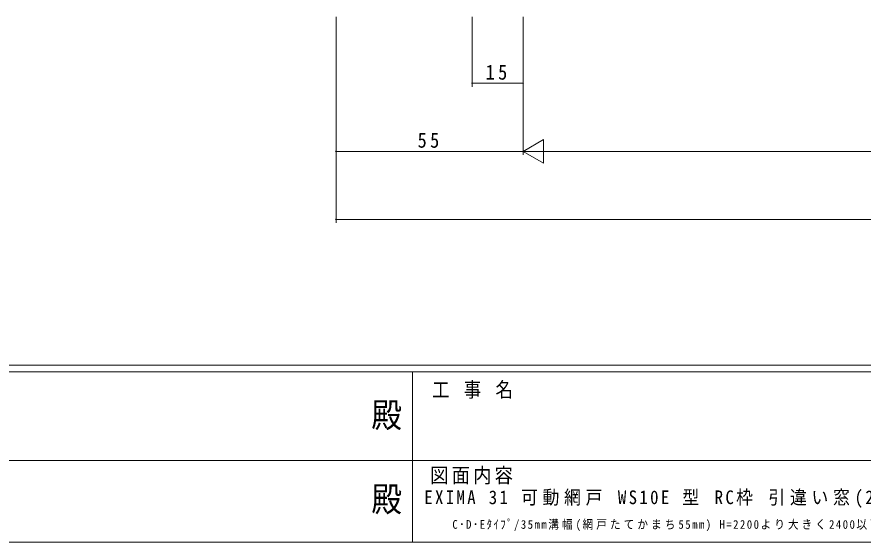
# Model space of a CAD drawing. Units: millimetres, scale not verified. Extents: x -567 to 567, y -403 to 403.
# Drawn here: x -129.1 to 119.8, y -403 to -248.7 of the extents above; entities that cross this region are included whole.
import ezdxf
from ezdxf.enums import TextEntityAlignment as Align

# ---------------------------------------------------------------- set-up
doc = ezdxf.new("R2010")
doc.units = ezdxf.units.MM
doc.header["$LTSCALE"] = 2
doc.layers.add('0-1_YKK_ZWAK', color=7, linetype='Continuous', lineweight=18)
doc.layers.add('0-6_YKK_D', color=6, linetype='Continuous', lineweight=18)
doc.layers.add('0-2_USER1', color=7, linetype='Continuous')
doc.styles.add('ＭＳ ゴシック', font='')
doc.styles.get('ＭＳ ゴシック').set_extended_font_data('MS Gothic')

msp = doc.modelspace()

# ---------------------------------------------------------------- linework, layer by layer
at = {"layer": '0-1_YKK_ZWAK'}
for p, q in [((537.274, -351), (-562.726, -351)), ((483.274, -353), (-562.726, -353)), ((-12.726, -353), (-12.726, -403)), ((-194.726, -378.999), (-10.726, -378.999)), ((-10.726, -378.999), (173.274, -378.999)), ((-562.726, -403), (483.274, -403))]:
    msp.add_line(p, q, dxfattribs=at)
at = {"layer": '0-6_YKK_D'}
for p, q in [((-35.236, -248.684), (-35.236, -309.184)), ((-35.236, -248.684), (-35.236, -289.184)), ((4.764, -248.684), (4.764, -269.184)), ((19.764, -248.684), (19.764, -269.184)), ((19.764, -248.684), (19.764, -289.184)), ((19.764, -248.684), (19.764, -289.184)), ((4.764, -268.184), (19.764, -268.184)), ((19.764, -288.184), (25.826, -284.684)), ((25.826, -291.684), (25.826, -284.684)), ((19.764, -288.184), (-35.236, -288.184)), ((19.764, -288.184), (31.889, -288.184)), ((19.764, -288.184), (25.826, -291.684)), ((26.764, -288.184), (362.764, -288.184)), ((-35.236, -308.184), (424.764, -308.184))]:
    msp.add_line(p, q, dxfattribs=at)
for centre, start, end in [((4.764, -268.184), 0, 180), ((4.764, -268.184), 180, 0), ((19.764, -268.184), 0, 180), ((19.764, -268.184), 180, 0), ((-35.236, -288.184), 0, 180), ((-35.236, -288.184), 180, 0), ((-35.236, -308.184), 0, 180), ((-35.236, -308.184), 180, 0)]:
    msp.add_arc(centre, 0.106, start, end, dxfattribs=at)

# ---------------------------------------------------------------- texts
at = {"layer": '0-1_YKK_ZWAK', "style": 'ＭＳ ゴシック', "width": 0.9}
for p in [(-24.843, -371.509), (-24.843, -396.254)]:
    msp.add_text('殿', height=7.331, dxfattribs=at).set_placement(p, align=Align.BOTTOM_LEFT)
at = {"layer": '0-1_YKK_ZWAK', "char_height": 4.399, "attachment_point": 7, "style": 'ＭＳ ゴシック'}
for s, insert in [('\\T1.22;\\W0.85;工\\~事\\~名', (-6.994, -360.904)), ('\\T1.17;\\W0.9;図面内容', (-7.558, -386.069))]:
    msp.add_mtext(s, dxfattribs=dict(at, insert=insert))
at = {"layer": '0-2_USER1', "attachment_point": 7, "style": 'ＭＳ ゴシック'}
for s, insert, char_height in [('\\T1.28;\\W0.9;EXIMA\\~31\\~可動網戸\\~WS10E\\~型\\~RC枠\\~引違い窓(2枚建)', (-9.283, -392.934), 4.032), ('\\T1.28;\\W0.9;C･D･Eﾀｲﾌﾟ/35mm溝幅(網戸たてかまち55mm)\\~H=2200より大きく2400以下', (-1.016, -399.785), 2.566)]:
    msp.add_mtext(s, dxfattribs=dict(at, insert=insert, char_height=char_height))
at = {"layer": '0-6_YKK_D', "color": 7, "char_height": 4.399, "attachment_point": 7, "style": 'ＭＳ ゴシック'}
for s, insert in [('\\T1.37;\\W0.9;15', (8.744, -267.184)), ('\\T1.37;\\W0.9;55', (-11.256, -287.184))]:
    msp.add_mtext(s, dxfattribs=dict(at, insert=insert))

doc.saveas('drawing.dxf')
